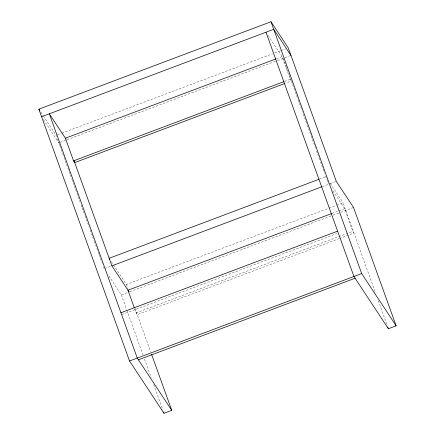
<?xml version="1.0" encoding="UTF-8"?>
<svg xmlns="http://www.w3.org/2000/svg" width="435" height="435" viewBox="0 0 435 435"><rect width="100%" height="100%" fill="white"/><g stroke="black" fill="none" stroke-linecap="round" stroke-linejoin="round"><path stroke-width="0.33" stroke-dasharray="2.17 1.63" d="M57.366 134.817L61.183 133.382M61.819 133.143L272.343 53.864M274.887 52.907L280.613 50.754M281.249 50.514L285.697 48.834M276.356 58.758L282.076 56.604L290.237 79.268L291.385 81.013L285.664 83.167M60.084 142.375L66.446 139.978M67.082 139.738L276.97 60.704M277.508 60.503L284.604 57.828M285.012 57.676L290.961 55.435M284.517 81.421L290.237 79.268M319.48 179.095L325.837 176.702M104.743 268.542L110.691 266.302M322.199 186.653L328.555 184.261M330.339 183.586L335.7 181.569M113.568 264.969L126.4 284.425L328.458 208.338M329.094 208.099L336.086 205.461M336.717 205.222L343.074 202.83L375.345 292.472M331.938 213.433L344.645 208.642L352.801 231.311L353.954 233.051L339.974 238.315M108.913 275.991L121.381 294.892L127.933 292.429M129.755 291.738L332.449 215.412M333.085 215.173L340.072 212.541M340.708 212.302L353.53 207.473M122.088 314.494L336.853 233.617M134.774 309.122L136.133 312.901L352.801 231.311M339.338 238.554L137.281 314.641L136.133 312.901M268.188 35.556L282.859 57.79M330.236 183.374L343.074 202.83M332.954 190.927L345.792 210.388M40.689 111.953L42.891 115.286M43.261 115.84L56.093 135.301L56.55 136.557M43.413 119.505L58.817 142.854L57.453 139.075M111.365 261.631L113.198 264.409M378.325 300.743L387.03 324.923M283.223 58.344L285.985 66.017M286.214 66.658L288.748 73.689M288.976 74.325L292.429 83.911M292.657 84.553L295.191 91.584M295.419 92.22L296.338 94.776M296.572 95.417L297.953 99.251M298.182 99.892L302.325 111.398M303.244 113.954L304.397 117.151M304.625 117.787L305.544 120.343M305.772 120.984L307.153 124.818M307.387 125.459L308.306 128.015M308.535 128.651L314.75 145.91M314.978 146.551L315.44 147.829M316.588 151.021L317.512 153.582M317.74 154.218L320.274 161.249M320.503 161.891L324.646 173.391M325.565 175.952L328.327 183.63M126.4 284.425L127.988 288.829M135.013 308.35L150.657 351.795M121.381 294.892L126.65 309.53M126.884 310.166L142.919 354.71M144.523 359.163L151.168 377.618M153.685 384.616L162.848 410.069M59.046 143.49L59.736 145.41M59.965 146.051L60.884 148.607M61.117 149.243L62.499 153.082M62.727 153.718L70.089 174.174M70.318 174.81L71.699 178.644M71.933 179.285L72.852 181.841M73.08 182.482L79.295 199.736M79.523 200.377L79.986 201.655M81.133 204.852L82.057 207.408M82.286 208.044L83.205 210.605M83.438 211.241L84.82 215.075M85.048 215.716L89.191 227.222M90.11 229.778L91.258 232.975M91.491 233.611L92.41 236.167M92.639 236.809L94.02 240.642M94.254 241.284L98.854 254.067M99.082 254.703L101.616 261.734M101.844 262.376L102.307 263.653M103.454 266.845L103.916 268.123"/><path stroke-width="0.65" d="M151.57 354.34L171.733 410.335L163.995 413.25L129.521 360.996L38.856 109.169L271.005 21.75L288.242 47.877L336.293 181.346L353.53 207.473L396.144 325.831L388.406 328.746L353.927 276.486L265.986 32.217M41.575 116.727L273.724 29.303L290.961 55.435M275.719 58.997L65.402 138.2L73.564 160.863L74.711 162.603L284.392 83.645M73.564 160.863L283.881 81.66M318.844 179.334L109.163 258.298L109.897 259.407M74.032 160.716L111.882 265.85L321.568 186.892M331.938 213.433L127.972 290.237L134.317 307.866M120.941 312.754L337.609 231.159M129.521 360.996L361.67 273.571L396.144 325.831M138.406 359.821L355.08 278.231M65.979 139.069L49.313 113.812L137.259 358.081L171.733 410.335M38.856 109.169L39.96 110.838M111.882 265.85L129.124 291.977M387.944 327.473L388.406 328.746M271.005 21.75L361.67 273.571M163.538 411.978L163.995 413.25"/></g></svg>
